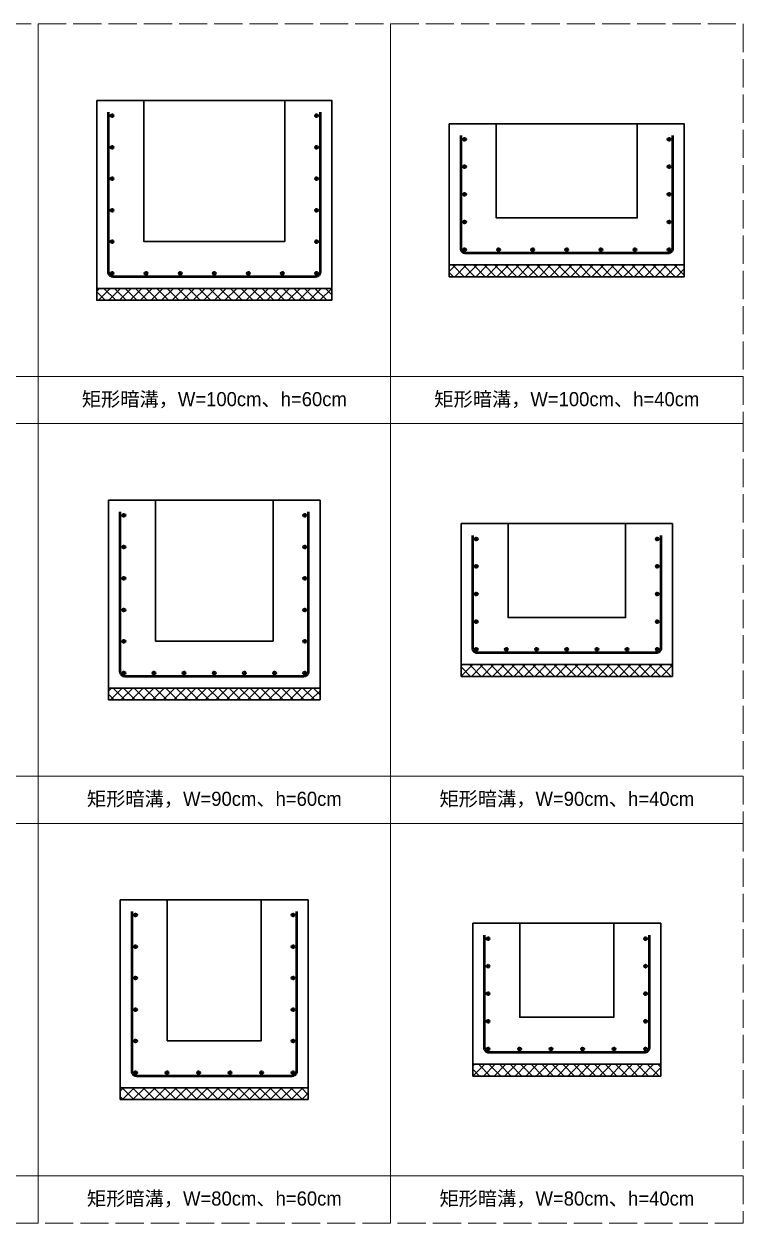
# Model space of a CAD drawing. Extents: x -3420 to 2030, y -3892 to 566.
# Drawn here: x 1224 to 1530, y -510 to 0 of the extents above; entities that cross this region are included whole.
import ezdxf

# ---------------------------------------------------------------- set-up
doc = ezdxf.new("R2010")
doc.units = 0
doc.header["$MEASUREMENT"] = 0
doc.linetypes.add('ACAD_ISO02W100', pattern=[15, 12, -3])
doc.layers.add('一、4.基本-隱藏', color=9, linetype='ACAD_ISO02W100', lineweight=20, plot=False)
doc.layers.add('三、3.文字-註解文字', color=2, linetype='Continuous')
doc.layers.add('二、2.繪圖-施作項目', color=181, linetype='Continuous', lineweight=30)
doc.layers.add('二、5.繪圖-鋼筋', color=60, linetype='Continuous', lineweight=50)
doc.styles.add('註解文字', font='MS PGothic.ttf', dxfattribs={"height": 3})
pattern_1 = [(45, (1622.7608, 61.3002), (-2.245064, 2.245064), []), (135, (1622.7608, 61.3002), (-2.245064, -2.245064), [])]

msp = doc.modelspace()

# ---------------------------------------------------------------- hatches: boundary and pattern name
at = {"layer": '二、2.繪圖-施作項目'}
h = msp.add_hatch(dxfattribs=at)
h.set_pattern_fill('ANSI37', color=256)
h.set_pattern_definition([(45, (998.211, -588.1812), (-2.245064, 2.245064), []), (135, (998.211, -588.1812), (-2.245064, -2.245064), [])])
h.paths.add_polyline_path([(1404.723, -102.5), (1404.723, -107.5), (1504.723, -107.5), (1504.723, -102.5)])
h = msp.add_hatch(dxfattribs=at)
h.set_pattern_fill('ANSI37', color=256)
h.set_pattern_definition(pattern_1)
h.paths.add_polyline_path([(1354.723, -117.5), (1354.723, -112.5), (1254.723, -112.5), (1254.723, -117.5)])
h = msp.add_hatch(dxfattribs=at)
h.set_pattern_fill('ANSI37', color=256)
h.set_pattern_definition(pattern_1)
h.paths.add_polyline_path([(1499.723, -272.5), (1409.723, -272.5), (1409.723, -277.5), (1499.723, -277.5)])
h = msp.add_hatch(dxfattribs=at)
h.set_pattern_fill('ANSI37', color=256)
h.set_pattern_definition(pattern_1)
h.paths.add_polyline_path([(1349.723, -282.5), (1259.723, -282.5), (1259.723, -287.5), (1349.723, -287.5)])
h = msp.add_hatch(dxfattribs=at)
h.set_pattern_fill('ANSI37', color=256)
h.set_pattern_definition(pattern_1)
h.paths.add_polyline_path([(1494.723, -442.5), (1414.723, -442.5), (1414.723, -447.5), (1494.723, -447.5)])
h = msp.add_hatch(dxfattribs=at)
h.set_pattern_fill('ANSI37', color=256)
h.set_pattern_definition(pattern_1)
h.paths.add_polyline_path([(1344.723, -457.5), (1344.723, -452.5), (1264.723, -452.5), (1264.723, -457.5)])
at = {"layer": '二、5.繪圖-鋼筋'}
h = msp.add_hatch(color=256, dxfattribs=at)
h.dxf.hatch_style = 1
h.paths.add_polyline_path([(1261.723, -39, 1), (1260.723, -39, 1)])
h = msp.add_hatch(color=256, dxfattribs=at)
h.dxf.hatch_style = 1
h.paths.add_polyline_path([(1348.723, -39, 1), (1347.723, -39, 1)])
h = msp.add_hatch(color=256, dxfattribs=at)
h.dxf.hatch_style = 1
h.paths.add_polyline_path([(1411.723, -49, 1), (1410.723, -49, 1)])
h = msp.add_hatch(color=256, dxfattribs=at)
h.dxf.hatch_style = 1
h.paths.add_polyline_path([(1498.723, -49, 1), (1497.723, -49, 1)])
h = msp.add_hatch(color=256, dxfattribs=at)
h.dxf.hatch_style = 1
h.paths.add_polyline_path([(1261.723, -52.4, 1), (1260.723, -52.4, 1)])
h = msp.add_hatch(color=256, dxfattribs=at)
h.dxf.hatch_style = 1
h.paths.add_polyline_path([(1348.723, -52.4, 1), (1347.723, -52.4, 1)])
h = msp.add_hatch(color=256, dxfattribs=at)
h.dxf.hatch_style = 1
h.paths.add_polyline_path([(1411.723, -60.75, 1), (1410.723, -60.75, 1)])
h = msp.add_hatch(color=256, dxfattribs=at)
h.dxf.hatch_style = 1
h.paths.add_polyline_path([(1498.723, -60.75, 1), (1497.723, -60.75, 1)])
h = msp.add_hatch(color=256, dxfattribs=at)
h.dxf.hatch_style = 1
h.paths.add_polyline_path([(1261.723, -65.8, 1), (1260.723, -65.8, 1)])
h = msp.add_hatch(color=256, dxfattribs=at)
h.dxf.hatch_style = 1
h.paths.add_polyline_path([(1348.723, -65.8, 1), (1347.723, -65.8, 1)])
h = msp.add_hatch(color=256, dxfattribs=at)
h.dxf.hatch_style = 1
h.paths.add_polyline_path([(1411.723, -72.5, 1), (1410.723, -72.5, 1)])
h = msp.add_hatch(color=256, dxfattribs=at)
h.dxf.hatch_style = 1
h.paths.add_polyline_path([(1498.723, -72.5, 1), (1497.723, -72.5, 1)])
h = msp.add_hatch(color=256, dxfattribs=at)
h.dxf.hatch_style = 1
h.paths.add_polyline_path([(1261.723, -79.2, 1), (1260.723, -79.2, 1)])
h = msp.add_hatch(color=256, dxfattribs=at)
h.dxf.hatch_style = 1
h.paths.add_polyline_path([(1348.723, -79.2, 1), (1347.723, -79.2, 1)])
h = msp.add_hatch(color=256, dxfattribs=at)
h.dxf.hatch_style = 1
h.paths.add_polyline_path([(1411.723, -84.25, 1), (1410.723, -84.25, 1)])
h = msp.add_hatch(color=256, dxfattribs=at)
h.dxf.hatch_style = 1
h.paths.add_polyline_path([(1498.723, -84.25, 1), (1497.723, -84.25, 1)])
h = msp.add_hatch(color=256, dxfattribs=at)
h.dxf.hatch_style = 1
h.paths.add_polyline_path([(1261.723, -92.6, 1), (1260.723, -92.6, 1)])
h = msp.add_hatch(color=256, dxfattribs=at)
h.dxf.hatch_style = 1
h.paths.add_polyline_path([(1348.723, -92.6, 1), (1347.723, -92.6, 1)])
h = msp.add_hatch(color=256, dxfattribs=at)
h.dxf.hatch_style = 1
h.paths.add_polyline_path([(1411.723, -96, 1), (1410.723, -96, 1)])
h = msp.add_hatch(color=256, dxfattribs=at)
h.dxf.hatch_style = 1
h.paths.add_polyline_path([(1426.223, -96, 1), (1425.223, -96, 1)])
h = msp.add_hatch(color=256, dxfattribs=at)
h.dxf.hatch_style = 1
h.paths.add_polyline_path([(1440.723, -96, 1), (1439.723, -96, 1)])
h = msp.add_hatch(color=256, dxfattribs=at)
h.dxf.hatch_style = 1
h.paths.add_polyline_path([(1455.223, -96, 1), (1454.223, -96, 1)])
h = msp.add_hatch(color=256, dxfattribs=at)
h.dxf.hatch_style = 1
h.paths.add_polyline_path([(1469.723, -96, 1), (1468.723, -96, 1)])
h = msp.add_hatch(color=256, dxfattribs=at)
h.dxf.hatch_style = 1
h.paths.add_polyline_path([(1484.223, -96, 1), (1483.223, -96, 1)])
h = msp.add_hatch(color=256, dxfattribs=at)
h.dxf.hatch_style = 1
h.paths.add_polyline_path([(1498.723, -96, 1), (1497.723, -96, 1)])
h = msp.add_hatch(color=256, dxfattribs=at)
h.dxf.hatch_style = 1
h.paths.add_polyline_path([(1261.723, -106, 1), (1260.723, -106, 1)])
h = msp.add_hatch(color=256, dxfattribs=at)
h.dxf.hatch_style = 1
h.paths.add_polyline_path([(1276.223, -106, 1), (1275.223, -106, 1)])
h = msp.add_hatch(color=256, dxfattribs=at)
h.dxf.hatch_style = 1
h.paths.add_polyline_path([(1290.723, -106, 1), (1289.723, -106, 1)])
h = msp.add_hatch(color=256, dxfattribs=at)
h.dxf.hatch_style = 1
h.paths.add_polyline_path([(1305.223, -106, 1), (1304.223, -106, 1)])
h = msp.add_hatch(color=256, dxfattribs=at)
h.dxf.hatch_style = 1
h.paths.add_polyline_path([(1319.723, -106, 1), (1318.723, -106, 1)])
h = msp.add_hatch(color=256, dxfattribs=at)
h.dxf.hatch_style = 1
h.paths.add_polyline_path([(1334.223, -106, 1), (1333.223, -106, 1)])
h = msp.add_hatch(color=256, dxfattribs=at)
h.dxf.hatch_style = 1
h.paths.add_polyline_path([(1348.723, -106, 1), (1347.723, -106, 1)])
h = msp.add_hatch(color=256, dxfattribs=at)
h.dxf.hatch_style = 1
h.paths.add_polyline_path([(1266.723, -209, 1), (1265.723, -209, 1)])
h = msp.add_hatch(color=256, dxfattribs=at)
h.dxf.hatch_style = 1
h.paths.add_polyline_path([(1343.723, -209, 1), (1342.723, -209, 1)])
h = msp.add_hatch(color=256, dxfattribs=at)
h.dxf.hatch_style = 1
h.paths.add_polyline_path([(1416.723, -219, 1), (1415.723, -219, 1)])
h = msp.add_hatch(color=256, dxfattribs=at)
h.dxf.hatch_style = 1
h.paths.add_polyline_path([(1493.723, -219, 1), (1492.723, -219, 1)])
h = msp.add_hatch(color=256, dxfattribs=at)
h.dxf.hatch_style = 1
h.paths.add_polyline_path([(1266.723, -222.4, 1), (1265.723, -222.4, 1)])
h = msp.add_hatch(color=256, dxfattribs=at)
h.dxf.hatch_style = 1
h.paths.add_polyline_path([(1343.723, -222.4, 1), (1342.723, -222.4, 1)])
h = msp.add_hatch(color=256, dxfattribs=at)
h.dxf.hatch_style = 1
h.paths.add_polyline_path([(1416.723, -230.75, 1), (1415.723, -230.75, 1)])
h = msp.add_hatch(color=256, dxfattribs=at)
h.dxf.hatch_style = 1
h.paths.add_polyline_path([(1493.723, -230.75, 1), (1492.723, -230.75, 1)])
h = msp.add_hatch(color=256, dxfattribs=at)
h.dxf.hatch_style = 1
h.paths.add_polyline_path([(1266.723, -235.8, 1), (1265.723, -235.8, 1)])
h = msp.add_hatch(color=256, dxfattribs=at)
h.dxf.hatch_style = 1
h.paths.add_polyline_path([(1343.723, -235.8, 1), (1342.723, -235.8, 1)])
h = msp.add_hatch(color=256, dxfattribs=at)
h.dxf.hatch_style = 1
h.paths.add_polyline_path([(1416.723, -242.5, 1), (1415.723, -242.5, 1)])
h = msp.add_hatch(color=256, dxfattribs=at)
h.dxf.hatch_style = 1
h.paths.add_polyline_path([(1493.723, -242.5, 1), (1492.723, -242.5, 1)])
h = msp.add_hatch(color=256, dxfattribs=at)
h.dxf.hatch_style = 1
h.paths.add_polyline_path([(1266.723, -249.2, 1), (1265.723, -249.2, 1)])
h = msp.add_hatch(color=256, dxfattribs=at)
h.dxf.hatch_style = 1
h.paths.add_polyline_path([(1343.723, -249.2, 1), (1342.723, -249.2, 1)])
h = msp.add_hatch(color=256, dxfattribs=at)
h.dxf.hatch_style = 1
h.paths.add_polyline_path([(1416.723, -254.25, 1), (1415.723, -254.25, 1)])
h = msp.add_hatch(color=256, dxfattribs=at)
h.dxf.hatch_style = 1
h.paths.add_polyline_path([(1493.723, -254.25, 1), (1492.723, -254.25, 1)])
h = msp.add_hatch(color=256, dxfattribs=at)
h.dxf.hatch_style = 1
h.paths.add_polyline_path([(1266.723, -262.6, 1), (1265.723, -262.6, 1)])
h = msp.add_hatch(color=256, dxfattribs=at)
h.dxf.hatch_style = 1
h.paths.add_polyline_path([(1343.723, -262.6, 1), (1342.723, -262.6, 1)])
h = msp.add_hatch(color=256, dxfattribs=at)
h.dxf.hatch_style = 1
h.paths.add_polyline_path([(1416.723, -266, 1), (1415.723, -266, 1)])
h = msp.add_hatch(color=256, dxfattribs=at)
h.dxf.hatch_style = 1
h.paths.add_polyline_path([(1429.553, -266, 1), (1428.553, -266, 1)])
h = msp.add_hatch(color=256, dxfattribs=at)
h.dxf.hatch_style = 1
h.paths.add_polyline_path([(1442.383, -266, 1), (1441.383, -266, 1)])
h = msp.add_hatch(color=256, dxfattribs=at)
h.dxf.hatch_style = 1
h.paths.add_polyline_path([(1455.223, -266, 1), (1454.223, -266, 1)])
h = msp.add_hatch(color=256, dxfattribs=at)
h.dxf.hatch_style = 1
h.paths.add_polyline_path([(1468.043, -266, 1), (1467.043, -266, 1)])
h = msp.add_hatch(color=256, dxfattribs=at)
h.dxf.hatch_style = 1
h.paths.add_polyline_path([(1480.873, -266, 1), (1479.873, -266, 1)])
h = msp.add_hatch(color=256, dxfattribs=at)
h.dxf.hatch_style = 1
h.paths.add_polyline_path([(1493.723, -266, 1), (1492.723, -266, 1)])
h = msp.add_hatch(color=256, dxfattribs=at)
h.dxf.hatch_style = 1
h.paths.add_polyline_path([(1266.723, -276, 1), (1265.723, -276, 1)])
h = msp.add_hatch(color=256, dxfattribs=at)
h.dxf.hatch_style = 1
h.paths.add_polyline_path([(1279.553, -276, 1), (1278.553, -276, 1)])
h = msp.add_hatch(color=256, dxfattribs=at)
h.dxf.hatch_style = 1
h.paths.add_polyline_path([(1292.383, -276, 1), (1291.383, -276, 1)])
h = msp.add_hatch(color=256, dxfattribs=at)
h.dxf.hatch_style = 1
h.paths.add_polyline_path([(1305.223, -276, 1), (1304.223, -276, 1)])
h = msp.add_hatch(color=256, dxfattribs=at)
h.dxf.hatch_style = 1
h.paths.add_polyline_path([(1318.043, -276, 1), (1317.043, -276, 1)])
h = msp.add_hatch(color=256, dxfattribs=at)
h.dxf.hatch_style = 1
h.paths.add_polyline_path([(1330.873, -276, 1), (1329.873, -276, 1)])
h = msp.add_hatch(color=256, dxfattribs=at)
h.dxf.hatch_style = 1
h.paths.add_polyline_path([(1343.723, -276, 1), (1342.723, -276, 1)])
h = msp.add_hatch(color=256, dxfattribs=at)
h.dxf.hatch_style = 1
h.paths.add_polyline_path([(1271.723, -379, 1), (1270.723, -379, 1)])
h = msp.add_hatch(color=256, dxfattribs=at)
h.dxf.hatch_style = 1
h.paths.add_polyline_path([(1338.723, -379, 1), (1337.723, -379, 1)])
h = msp.add_hatch(color=256, dxfattribs=at)
h.dxf.hatch_style = 1
h.paths.add_polyline_path([(1271.723, -392.4, 1), (1270.723, -392.4, 1)])
h = msp.add_hatch(color=256, dxfattribs=at)
h.dxf.hatch_style = 1
h.paths.add_polyline_path([(1338.723, -392.4, 1), (1337.723, -392.4, 1)])
h = msp.add_hatch(color=256, dxfattribs=at)
h.dxf.hatch_style = 1
h.paths.add_polyline_path([(1421.723, -389, 1), (1420.723, -389, 1)])
h = msp.add_hatch(color=256, dxfattribs=at)
h.dxf.hatch_style = 1
h.paths.add_polyline_path([(1488.723, -389, 1), (1487.723, -389, 1)])
h = msp.add_hatch(color=256, dxfattribs=at)
h.dxf.hatch_style = 1
h.paths.add_polyline_path([(1421.723, -400.75, 1), (1420.723, -400.75, 1)])
h = msp.add_hatch(color=256, dxfattribs=at)
h.dxf.hatch_style = 1
h.paths.add_polyline_path([(1488.723, -400.75, 1), (1487.723, -400.75, 1)])
h = msp.add_hatch(color=256, dxfattribs=at)
h.dxf.hatch_style = 1
h.paths.add_polyline_path([(1271.723, -405.8, 1), (1270.723, -405.8, 1)])
h = msp.add_hatch(color=256, dxfattribs=at)
h.dxf.hatch_style = 1
h.paths.add_polyline_path([(1338.723, -405.8, 1), (1337.723, -405.8, 1)])
h = msp.add_hatch(color=256, dxfattribs=at)
h.dxf.hatch_style = 1
h.paths.add_polyline_path([(1421.723, -412.5, 1), (1420.723, -412.5, 1)])
h = msp.add_hatch(color=256, dxfattribs=at)
h.dxf.hatch_style = 1
h.paths.add_polyline_path([(1488.723, -412.5, 1), (1487.723, -412.5, 1)])
h = msp.add_hatch(color=256, dxfattribs=at)
h.dxf.hatch_style = 1
h.paths.add_polyline_path([(1271.723, -419.2, 1), (1270.723, -419.2, 1)])
h = msp.add_hatch(color=256, dxfattribs=at)
h.dxf.hatch_style = 1
h.paths.add_polyline_path([(1338.723, -419.2, 1), (1337.723, -419.2, 1)])
h = msp.add_hatch(color=256, dxfattribs=at)
h.dxf.hatch_style = 1
h.paths.add_polyline_path([(1421.723, -424.25, 1), (1420.723, -424.25, 1)])
h = msp.add_hatch(color=256, dxfattribs=at)
h.dxf.hatch_style = 1
h.paths.add_polyline_path([(1488.723, -424.25, 1), (1487.723, -424.25, 1)])
h = msp.add_hatch(color=256, dxfattribs=at)
h.dxf.hatch_style = 1
h.paths.add_polyline_path([(1271.723, -432.6, 1), (1270.723, -432.6, 1)])
h = msp.add_hatch(color=256, dxfattribs=at)
h.dxf.hatch_style = 1
h.paths.add_polyline_path([(1338.723, -432.6, 1), (1337.723, -432.6, 1)])
h = msp.add_hatch(color=256, dxfattribs=at)
h.dxf.hatch_style = 1
h.paths.add_polyline_path([(1421.723, -436, 1), (1420.723, -436, 1)])
h = msp.add_hatch(color=256, dxfattribs=at)
h.dxf.hatch_style = 1
h.paths.add_polyline_path([(1435.123, -436, 1), (1434.123, -436, 1)])
h = msp.add_hatch(color=256, dxfattribs=at)
h.dxf.hatch_style = 1
h.paths.add_polyline_path([(1448.523, -436, 1), (1447.523, -436, 1)])
h = msp.add_hatch(color=256, dxfattribs=at)
h.dxf.hatch_style = 1
h.paths.add_polyline_path([(1461.923, -436, 1), (1460.923, -436, 1)])
h = msp.add_hatch(color=256, dxfattribs=at)
h.dxf.hatch_style = 1
h.paths.add_polyline_path([(1475.323, -436, 1), (1474.323, -436, 1)])
h = msp.add_hatch(color=256, dxfattribs=at)
h.dxf.hatch_style = 1
h.paths.add_polyline_path([(1488.723, -436, 1), (1487.723, -436, 1)])
h = msp.add_hatch(color=256, dxfattribs=at)
h.dxf.hatch_style = 1
h.paths.add_polyline_path([(1271.723, -446, 1), (1270.723, -446, 1)])
h = msp.add_hatch(color=256, dxfattribs=at)
h.dxf.hatch_style = 1
h.paths.add_polyline_path([(1285.123, -446, 1), (1284.123, -446, 1)])
h = msp.add_hatch(color=256, dxfattribs=at)
h.dxf.hatch_style = 1
h.paths.add_polyline_path([(1298.523, -446, 1), (1297.523, -446, 1)])
h = msp.add_hatch(color=256, dxfattribs=at)
h.dxf.hatch_style = 1
h.paths.add_polyline_path([(1311.923, -446, 1), (1310.923, -446, 1)])
h = msp.add_hatch(color=256, dxfattribs=at)
h.dxf.hatch_style = 1
h.paths.add_polyline_path([(1325.323, -446, 1), (1324.323, -446, 1)])
h = msp.add_hatch(color=256, dxfattribs=at)
h.dxf.hatch_style = 1
h.paths.add_polyline_path([(1338.723, -446, 1), (1337.723, -446, 1)])

# ---------------------------------------------------------------- linework, layer by layer
at = {"layer": '一、4.基本-隱藏'}
for points in [[(1079.723, 0), (1229.723, 0), (1229.723, -150), (1079.723, -150)], [(1229.723, 0), (1379.723, 0), (1379.723, -150), (1229.723, -150)], [(1379.723, 0), (1529.723, 0), (1529.723, -150), (1379.723, -150)], [(1079.723, -150), (1229.723, -150), (1229.723, -170), (1079.723, -170)], [(1229.723, -150), (1379.723, -150), (1379.723, -170), (1229.723, -170)], [(1379.723, -150), (1529.723, -150), (1529.723, -170), (1379.723, -170)], [(1079.723, -170), (1229.723, -170), (1229.723, -320), (1079.723, -320)], [(1229.723, -170), (1379.723, -170), (1379.723, -320), (1229.723, -320)], [(1379.723, -170), (1529.723, -170), (1529.723, -320), (1379.723, -320)], [(1079.723, -320), (1229.723, -320), (1229.723, -340), (1079.723, -340)], [(1229.723, -320), (1379.723, -320), (1379.723, -340), (1229.723, -340)], [(1379.723, -320), (1529.723, -320), (1529.723, -340), (1379.723, -340)], [(1079.723, -340), (1229.723, -340), (1229.723, -490), (1079.723, -490)], [(1229.723, -340), (1379.723, -340), (1379.723, -490), (1229.723, -490)], [(1379.723, -340), (1529.723, -340), (1529.723, -490), (1379.723, -490)], [(1079.723, -490), (1229.723, -490), (1229.723, -510), (1079.723, -510)], [(1229.723, -490), (1379.723, -490), (1379.723, -510), (1229.723, -510)], [(1379.723, -490), (1529.723, -490), (1529.723, -510), (1379.723, -510)]]:
    msp.add_lwpolyline(points, close=True, dxfattribs=at)
at = {"layer": '二、2.繪圖-施作項目'}
for points in [[(1254.723, -32.5), (1354.723, -32.5)], [(1254.723, -32.5), (1254.723, -117.5)], [(1334.723, -32.5), (1334.723, -92.5), (1274.723, -92.5), (1274.723, -32.5)], [(1354.723, -32.5), (1354.723, -117.5)], [(1404.723, -42.5), (1504.723, -42.5)], [(1404.723, -42.5), (1404.723, -107.5)], [(1484.723, -42.5), (1484.723, -82.5), (1424.723, -82.5), (1424.723, -42.5)], [(1504.723, -42.5), (1504.723, -107.5)], [(1404.723, -102.5), (1504.723, -102.5)], [(1404.723, -107.5), (1504.723, -107.5)], [(1254.723, -112.5), (1354.723, -112.5)], [(1254.723, -117.5), (1354.723, -117.5)], [(1259.723, -202.5), (1349.723, -202.5)], [(1259.723, -287.5), (1259.723, -202.5)], [(1279.723, -202.5), (1279.723, -262.5), (1329.723, -262.5), (1329.723, -202.5)], [(1349.723, -287.5), (1349.723, -202.5)], [(1409.723, -212.5), (1499.723, -212.5)], [(1409.723, -212.5), (1409.723, -277.5)], [(1479.723, -212.5), (1479.723, -252.5), (1429.723, -252.5), (1429.723, -212.5)], [(1499.723, -212.5), (1499.723, -277.5)], [(1409.723, -272.5), (1499.723, -272.5)], [(1409.723, -277.5), (1499.723, -277.5)], [(1259.723, -282.5), (1349.723, -282.5)], [(1259.723, -287.5), (1349.723, -287.5)], [(1264.723, -372.5), (1344.723, -372.5)], [(1264.723, -372.5), (1264.723, -457.5)], [(1324.723, -372.5), (1324.723, -432.5), (1284.723, -432.5), (1284.723, -372.5)], [(1344.723, -372.5), (1344.723, -457.5)], [(1414.723, -382.5), (1494.723, -382.5)], [(1414.723, -382.5), (1414.723, -447.5)], [(1474.723, -382.5), (1474.723, -422.5), (1434.723, -422.5), (1434.723, -382.5)], [(1494.723, -382.5), (1494.723, -447.5)], [(1414.723, -442.5), (1494.723, -442.5)], [(1414.723, -447.5), (1494.723, -447.5)], [(1264.723, -452.5), (1344.723, -452.5)], [(1264.723, -457.5), (1344.723, -457.5)]]:
    msp.add_lwpolyline(points, dxfattribs=at)
for points in [[(1254.723, -32.5), (1354.723, -32.5), (1354.723, -117.5), (1254.723, -117.5)], [(1404.723, -42.5), (1504.723, -42.5), (1504.723, -107.5), (1404.723, -107.5)]]:
    msp.add_lwpolyline(points, close=True, dxfattribs=at)
at = {"layer": '二、5.繪圖-鋼筋'}
for points in [[(1349.723, -37.5), (1349.723, -105.5, -0.4142136), (1347.723, -107.5), (1261.723, -107.5, -0.4142136), (1259.723, -105.5), (1259.723, -37.5)], [(1499.723, -47.5), (1499.723, -95.5, -0.4142136), (1497.723, -97.5), (1411.723, -97.5, -0.4142136), (1409.723, -95.5), (1409.723, -47.5)], [(1344.723, -207.5), (1344.723, -275.5, -0.4142136), (1342.723, -277.5), (1266.723, -277.5, -0.4142136), (1264.723, -275.5), (1264.723, -207.5)], [(1494.723, -217.5), (1494.723, -265.5, -0.4142136), (1492.723, -267.5), (1416.723, -267.5, -0.4142136), (1414.723, -265.5), (1414.723, -217.5)], [(1339.723, -377.5), (1339.723, -445.5, -0.4142136), (1337.723, -447.5), (1271.723, -447.5, -0.4142136), (1269.723, -445.5), (1269.723, -377.5)], [(1489.723, -387.5), (1489.723, -435.5, -0.4142136), (1487.723, -437.5), (1421.723, -437.5, -0.4142136), (1419.723, -435.5), (1419.723, -387.5)]]:
    msp.add_lwpolyline(points, format="xyb", dxfattribs=at)
for centre in [(1261.223, -39), (1348.223, -39), (1411.223, -49), (1498.223, -49), (1261.223, -52.4), (1348.223, -52.4), (1411.223, -60.75), (1498.223, -60.75), (1261.223, -65.8), (1348.223, -65.8), (1411.223, -72.5), (1498.223, -72.5), (1261.223, -79.2), (1348.223, -79.2), (1411.223, -84.25), (1498.223, -84.25), (1261.223, -92.6), (1348.223, -92.6), (1411.223, -96), (1425.723, -96), (1440.223, -96), (1454.723, -96), (1469.223, -96), (1483.723, -96), (1498.223, -96), (1261.223, -106), (1275.723, -106), (1290.223, -106), (1304.723, -106), (1319.223, -106), (1333.723, -106), (1348.223, -106), (1266.223, -209), (1343.223, -209), (1416.223, -219), (1493.223, -219), (1266.223, -222.4), (1343.223, -222.4), (1416.223, -230.75), (1493.223, -230.75), (1266.223, -235.8), (1343.223, -235.8), (1416.223, -242.5), (1493.223, -242.5), (1266.223, -249.2), (1343.223, -249.2), (1416.223, -254.25), (1493.223, -254.25), (1266.223, -262.6), (1343.223, -262.6), (1416.223, -266), (1429.053, -266), (1441.883, -266), (1454.723, -266), (1467.543, -266), (1480.373, -266), (1493.223, -266), (1266.223, -276), (1279.053, -276), (1291.883, -276), (1304.723, -276), (1317.543, -276), (1330.373, -276), (1343.223, -276), (1271.223, -379), (1338.223, -379), (1271.223, -392.4), (1338.223, -392.4), (1421.223, -389), (1488.223, -389), (1421.223, -400.75), (1488.223, -400.75), (1271.223, -405.8), (1338.223, -405.8), (1421.223, -412.5), (1488.223, -412.5), (1271.223, -419.2), (1338.223, -419.2), (1421.223, -424.25), (1488.223, -424.25), (1271.223, -432.6), (1338.223, -432.6), (1421.223, -436), (1434.623, -436), (1448.023, -436), (1461.423, -436), (1474.823, -436), (1488.223, -436), (1271.223, -446), (1284.623, -446), (1298.023, -446), (1311.423, -446), (1324.823, -446), (1338.223, -446)]:
    msp.add_circle(centre, 0.5, dxfattribs=at)

# ---------------------------------------------------------------- texts
at = {"layer": '三、3.文字-註解文字', "char_height": 6, "attachment_point": 5, "style": '註解文字'}
for s, insert in [('矩形{\\fMS PGothic|b0|i0|c128|p34;暗溝，W=100cm、h=60cm}', (1304.723, -160)), ('矩形{\\fMS PGothic|b0|i0|c128|p34;暗溝，W=100cm、h=40cm}', (1454.723, -160)), ('矩形{\\fMS PGothic|b0|i0|c128|p34;暗溝，W=90cm、h=60cm}', (1304.723, -330)), ('矩形{\\fMS PGothic|b0|i0|c128|p34;暗溝，W=90cm、h=40cm}', (1454.723, -330)), ('矩形{\\fMS PGothic|b0|i0|c128|p34;暗溝，W=80cm、h=60cm}', (1304.723, -500)), ('矩形{\\fMS PGothic|b0|i0|c128|p34;暗溝，W=80cm、h=40cm}', (1454.723, -500))]:
    msp.add_mtext_dynamic_manual_height_columns(s, width=115.34783, gutter_width=15, heights=[0], dxfattribs=dict(at, insert=insert))

doc.saveas('drawing.dxf')
